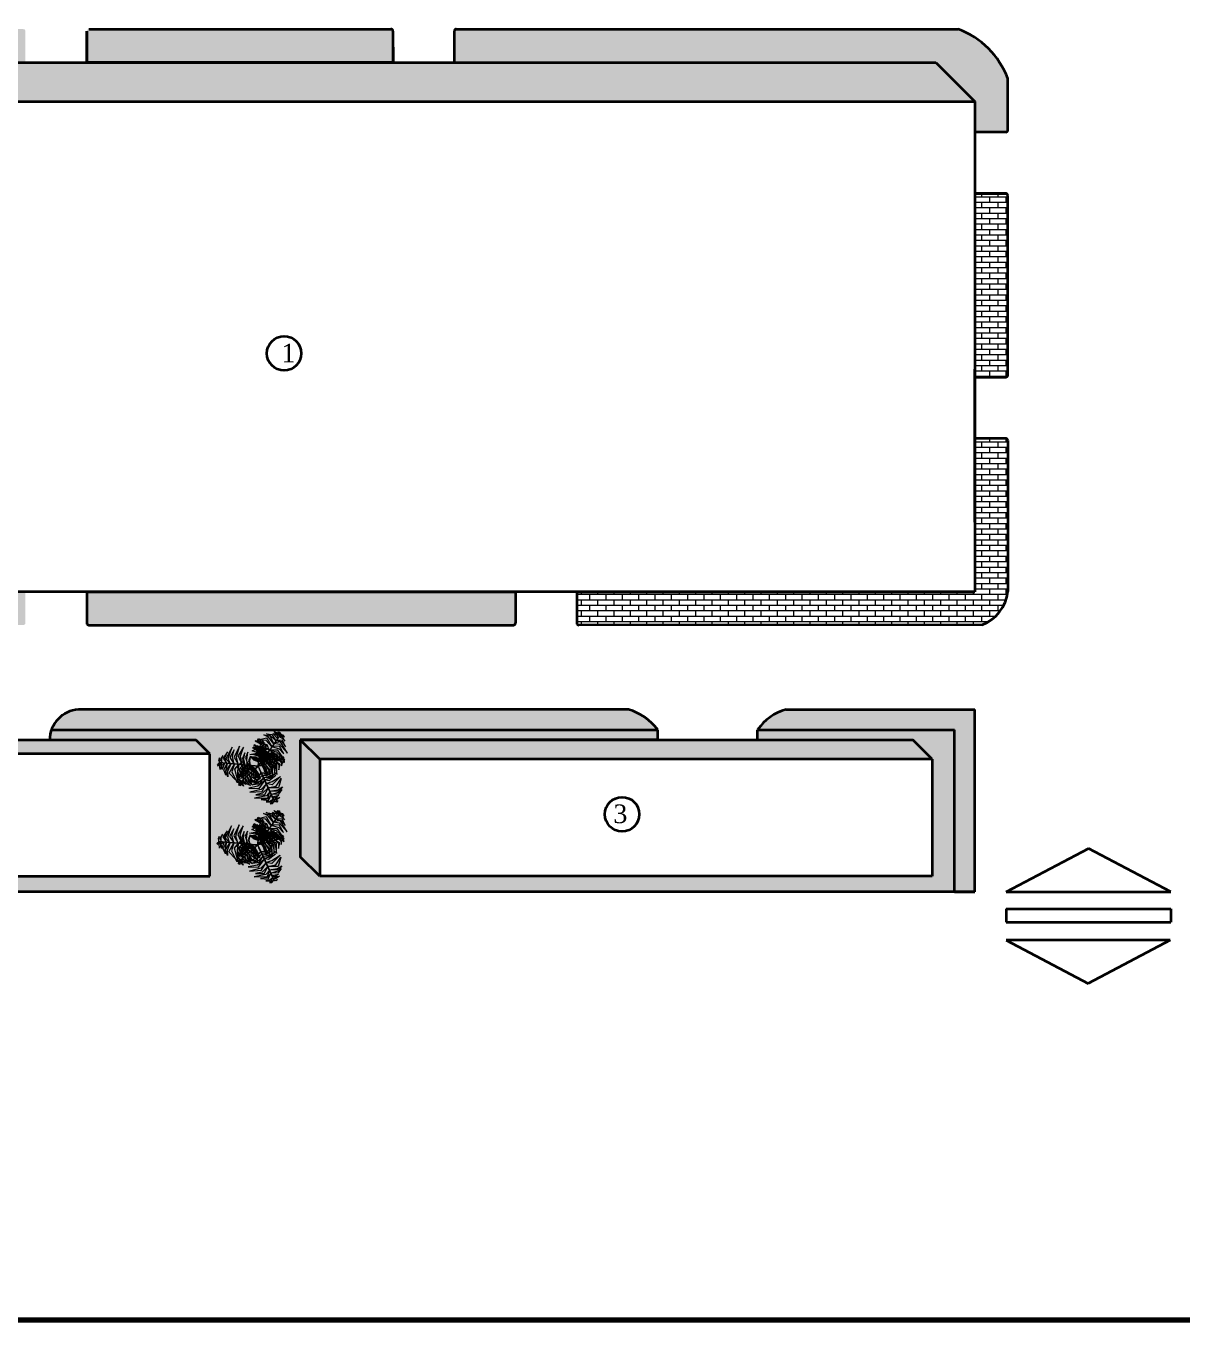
# Model space of a CAD drawing. Header units: inches. Extents: x -4475333 to 345677417, y -211198149 to 2125895.
# Drawn here: x -1569117 to -1512486, y 494714 to 558096 of the extents above; entities that cross this region are included whole.
import ezdxf

# ---------------------------------------------------------------- set-up
doc = ezdxf.new("R2010")
doc.units = ezdxf.units.IN
doc.header["$LTSCALE"] = 150
doc.header["$MEASUREMENT"] = 0
doc.linetypes.add('ACAD_ISO04W100', pattern=[30, 24, -3, 0, -3])
for name, color, linetype, lineweight in [('cb', 1, 'Continuous', 50), ('Duong vien', 7, 'Continuous', 50), ('EEEE', 7, 'Continuous', 0), ('KHUNG BVE', 7, 'Continuous', 0)]:
    doc.layers.add(name, color=color, linetype=linetype, lineweight=lineweight)
doc.layers.add('m', color=3, linetype='Continuous')
doc.layers.add('net lien', color=1, linetype='Continuous')
doc.styles.add('NAM', font='arial.ttf', dxfattribs={"height": 200})
pattern_1 = [(0, (-5159502.55, -703492.14), (0, 266.7), []), (90, (-5159502.55, -703492.14), (-400, 266.7), [266.7, -266.7])]

# ---------------------------------------------------------------- blocks, each defined once
blk = doc.blocks.new('A$C39A4002C')
at = {"color": 7, "lineweight": 5}
for points in [[(885, 913, -228), (822, 970, -255), (782, 988, -260), (841, 980, -263)], [(901, 936, -244), (852, 991, -272), (898, 972, -266)], [(922, 966, -276), (884, 991, -289), (866, 1012, -306), (906, 994, -303)], [(933, 981, -300), (907, 1010, -322), (927, 1007, -328)], [(913, 952, -256), (916, 952, -256), (940, 987, -309), (937, 987, -309)], [(475, 658, -222), (454, 733, -235), (488, 854, -265), (430, 736, -233)], [(710, 833, 92), (643, 856, 78), (646, 855, 70), (653, 871, 82)], [(769, 749, -246), (738, 785, -246), (656, 848, -273), (730, 812, -231)], [(715, 893, 91), (679, 900, 81), (659, 912, 73), (693, 914, 79)], [(811, 807, -222), (759, 853, -236), (665, 904, -261), (786, 871, -230)], [(839, 848, -216), (778, 915, -234), (680, 921, -258), (782, 946, -234)], [(784, 769, -227), (719, 832, -245), (681, 856, -255), (767, 819, -233)], [(718, 914, 84), (688, 930, 72), (704, 937, 73)], [(707, 807, 88), (710, 807, 88), (717, 876, 96), (714, 876, 96)], [(712, 838, 91), (758, 859, 84), (786, 854, 71), (756, 876, 87)], [(714, 876, 96), (717, 876, 96), (721, 922, 81), (718, 922, 81)], [(718, 888, 91), (751, 893, 81), (761, 887, 77), (742, 910, 78)], [(862, 880, -212), (804, 952, -229), (753, 979, -242), (817, 968, -226)], [(778, 761, -228), (781, 761, -228), (871, 888, -211), (868, 888, -211)], [(839, 850, -216), (921, 826, -231), (972, 772, -249), (924, 855, -225)], [(867, 886, -212), (924, 877, -221), (1011, 778, -252), (935, 902, -216)], [(868, 888, -211), (871, 888, -211), (916, 952, -257), (913, 952, -257)], [(890, 916, -232), (948, 903, -260), (989, 846, -262), (956, 921, -270)], [(923, 959, -272), (958, 938, -289), (982, 909, -287), (956, 960, -305)], [(934, 982, -302), (979, 954, -323), (965, 975, -327)], [(269, 675, -302), (270, 728, -323), (259, 704, -327)], [(294, 677, -272), (294, 717, -289), (308, 753, -287), (277, 705, -305)], [(348, 670, -232), (329, 726, -260), (359, 791, -262), (310, 724, -270)], [(385, 664, -212), (365, 719, -221), (407, 843, -252), (338, 715, -216)], [(430, 658, -216), (410, 741, -231), (431, 813, -249), (384, 729, -225)], [(518, 652, -226), (500, 747, -244), (533, 844, -269), (474, 748, -241)], [(551, 649, -245), (536, 713, -238), (545, 782, -264), (516, 711, -212)], [(582, 644, -283), (568, 700, -277), (580, 787, -309), (554, 730, -265)], [(609, 644, -318), (599, 689, -314), (609, 746, -337), (586, 693, -298)], [(701, 743, 32), (647, 758, 25), (600, 765, 2), (658, 776, 45)], [(696, 701, -21), (660, 712, -16), (604, 729, -32), (643, 721, 3)], [(698, 712, 4), (628, 734, -1), (618, 737, -9), (666, 739, 16)], [(704, 775, 60), (635, 801, 58), (626, 803, 15), (662, 821, 71)], [(706, 800, 82), (638, 831, 84), (629, 834, 71), (641, 844, 96)], [(696, 692, -63), (664, 703, -53), (629, 716, -63), (669, 706, -31)], [(695, 684, -101), (663, 696, -87), (641, 707, -88), (666, 700, -67)], [(752, 723, -284), (726, 758, -280), (666, 807, -297), (740, 767, -259)], [(736, 701, -319), (712, 738, -311), (668, 780, -318), (722, 748, -292)], [(694, 693, -61), (714, 699, -48), (784, 700, -72), (737, 705, -31)], [(694, 671, -163), (696, 671, -163), (700, 705, -2), (697, 705, -2)], [(697, 705, -2), (700, 705, -2), (710, 807, 88), (707, 807, 88)], [(697, 702, -20), (723, 709, -5), (778, 709, -24), (720, 715, 23)], [(698, 719, 10), (775, 735, 10), (814, 724, -18), (775, 752, 26)], [(703, 776, 61), (769, 794, 64), (788, 788, 45), (760, 810, 81)], [(703, 747, 34), (763, 765, 39), (822, 753, 7), (765, 781, 53)], [(707, 806, 87), (751, 822, 93), (789, 822, 56), (748, 840, 109)], [(710, 664, -376), (713, 664, -376), (781, 761, -228), (778, 761, -228)], [(730, 648, -222), (730, 681, -208), (726, 731, -208), (734, 681, -188)], [(738, 650, -184), (737, 683, -174), (730, 745, -183), (742, 680, -152)], [(747, 652, -142), (744, 690, -136), (734, 773, -153), (747, 709, -117)], [(757, 655, -116), (753, 728, -122), (746, 763, -130), (771, 694, -105)], [(751, 726, -283), (806, 709, -277), (875, 656, -309), (839, 707, -265)], [(787, 664, -89), (782, 719, -95), (758, 800, -119), (803, 715, -76)], [(770, 750, -245), (834, 731, -238), (888, 688, -264), (842, 749, -212)], [(818, 672, -61), (818, 746, -63), (773, 803, -106), (833, 762, -50)], [(790, 777, -226), (881, 745, -244), (949, 669, -269), (894, 768, -241)], [(816, 811, -222), (892, 792, -235), (980, 702, -265), (906, 812, -233)], [(843, 679, -38), (847, 754, -37), (834, 798, -50), (860, 756, -25)], [(875, 688, -29), (872, 758, -42), (859, 789, -50), (890, 754, -39)], [(899, 694, -26), (903, 756, -37), (919, 720, -28)], [(916, 699, -25), (919, 699, -25), (964, 711, -40), (961, 711, -40)], [(933, 704, -30), (926, 741, -40), (930, 763, -48), (944, 732, -42)], [(953, 709, -37), (958, 742, -48), (970, 731, -48)], [(955, 710, -38), (975, 671, -51), (976, 692, -49)], [(270, 675, -300), (258, 637, -322), (250, 656, -328)], [(305, 671, -256), (308, 671, -256), (265, 675, -309), (263, 675, -309)], [(288, 673, -276), (286, 626, -289), (276, 601, -306), (272, 644, -303)], [(325, 670, -244), (301, 599, -272), (295, 648, -266)], [(383, 664, -211), (386, 664, -211), (308, 671, -257), (305, 671, -257)], [(353, 667, -228), (335, 583, -255), (340, 540, -260), (316, 595, -263)], [(393, 663, -212), (359, 577, -229), (361, 520, -242), (339, 581, -226)], [(432, 660, -216), (404, 573, -234), (449, 485, -258), (376, 561, -234)], [(538, 650, -228), (541, 650, -228), (386, 664, -211), (383, 664, -211)], [(481, 655, -222), (468, 587, -236), (471, 481, -261), (438, 602, -230)], [(568, 528, -34), (525, 546, -28), (465, 629, -65), (515, 531, -11)], [(543, 507, -29), (495, 523, -36), (471, 574, -50), (485, 510, -34)], [(528, 651, -227), (506, 563, -245), (504, 519, -255), (493, 612, -233)], [(611, 568, -86), (555, 596, -82), (494, 674, -114), (543, 586, -67)], [(592, 547, -60), (530, 579, -56), (495, 626, -76), (527, 560, -40)], [(553, 649, -246), (537, 603, -246), (524, 501, -273), (518, 583, -231)], [(634, 586, -111), (566, 626, -110), (520, 691, -139), (555, 613, -95)], [(656, 639, -376), (659, 639, -376), (541, 650, -228), (538, 650, -228)], [(584, 646, -284), (566, 607, -280), (554, 531, -297), (551, 614, -259)], [(647, 598, -140), (604, 627, -125), (563, 664, -145), (602, 621, -97)], [(655, 603, -182), (617, 628, -169), (565, 675, -193), (596, 640, -152)], [(644, 595, -122), (647, 595, -122), (570, 527, -33), (567, 527, -33)], [(611, 643, -319), (591, 605, -311), (576, 545, -318), (577, 608, -292)], [(659, 609, -220), (629, 630, -210), (596, 661, -229), (625, 628, -192)], [(616, 570, -89), (645, 523, -95), (702, 460, -119), (625, 517, -76)], [(639, 591, -116), (675, 527, -122), (697, 499, -130), (644, 550, -105)], [(670, 618, -284), (673, 618, -284), (647, 595, -122), (644, 595, -122)], [(647, 598, -142), (666, 565, -136), (713, 496, -153), (673, 547, -117)], [(654, 604, -184), (670, 575, -174), (704, 522, -183), (663, 576, -152)], [(656, 639, -376), (659, 639, -376), (693, 636, -553), (690, 636, -553)], [(660, 610, -222), (675, 580, -208), (701, 537, -208), (671, 578, -188)], [(670, 618, -284), (673, 618, -284), (693, 637, -482), (691, 637, -482)], [(710, 664, -376), (713, 664, -376), (693, 636, -553), (690, 636, -553)], [(704, 605, -376), (707, 605, -376), (693, 636, -553), (690, 636, -553)], [(694, 671, -163), (696, 671, -163), (694, 643, -362), (691, 643, -362)], [(718, 644, -284), (720, 644, -284), (693, 637, -482), (691, 637, -482)], [(695, 685, -99), (706, 690, -89), (752, 689, -108), (708, 694, -72)], [(704, 605, -376), (707, 605, -376), (757, 498, -228), (754, 498, -228)], [(718, 644, -284), (720, 644, -284), (754, 653, -122), (751, 653, -122)], [(723, 564, -319), (767, 566, -311), (826, 583, -318), (771, 552, -292)], [(731, 648, -220), (749, 616, -210), (765, 573, -229), (753, 615, -192)], [(735, 539, -284), (777, 544, -280), (850, 571, -297), (778, 527, -259)], [(737, 702, -318), (782, 688, -314), (825, 652, -337), (791, 698, -298)], [(738, 651, -182), (760, 612, -169), (786, 547, -193), (774, 592, -152)], [(747, 653, -140), (773, 607, -125), (793, 556, -145), (777, 612, -97)], [(751, 653, -122), (754, 653, -122), (853, 681, -33), (850, 681, -33)], [(764, 657, -111), (807, 591, -110), (820, 513, -139), (823, 598, -95)], [(792, 663, -86), (830, 613, -82), (851, 516, -114), (846, 617, -67)], [(819, 674, -60), (860, 618, -56), (871, 560, -76), (871, 633, -40)], [(849, 680, -34), (880, 645, -28), (896, 544, -65), (895, 654, -11)], [(850, 681, -32), (853, 681, -32), (919, 699, -25), (916, 699, -25)], [(880, 687, -29), (916, 652, -36), (916, 596, -50), (931, 659, -34)], [(929, 699, -30), (946, 670, -40), (946, 640, -44), (958, 685, -43)], [(486, 455, -38), (451, 480, -51), (459, 461, -49)], [(504, 475, -30), (477, 494, -40), (463, 521, -44), (472, 475, -43)], [(516, 481, -25), (519, 481, -25), (484, 450, -40), (482, 450, -40)], [(487, 456, -37), (498, 424, -48), (482, 429, -48)], [(503, 469, -30), (525, 439, -40), (532, 417, -48), (506, 439, -42)], [(567, 527, -32), (570, 527, -32), (519, 481, -25), (516, 481, -25)], [(529, 493, -26), (553, 436, -37), (523, 461, -28)], [(548, 509, -29), (581, 448, -42), (607, 426, -50), (564, 443, -39)], [(573, 532, -38), (603, 463, -37), (634, 429, -50), (592, 455, -25)], [(762, 479, -226), (688, 417, -244), (588, 396, -269), (701, 393, -241)], [(592, 549, -61), (625, 482, -63), (690, 452, -106), (618, 462, -50)], [(779, 439, -222), (724, 383, -235), (602, 352, -265), (734, 361, -233)], [(737, 538, -283), (695, 499, -277), (614, 466, -309), (676, 472, -265)], [(724, 563, -318), (689, 531, -314), (636, 511, -337), (693, 518, -298)], [(748, 510, -245), (700, 464, -238), (636, 438, -264), (712, 448, -212)], [(748, 511, -246), (795, 520, -246), (890, 560, -273), (822, 514, -231)], [(754, 498, -228), (757, 498, -228), (822, 356, -211), (819, 356, -211)], [(758, 489, -227), (845, 514, -245), (885, 534, -255), (810, 478, -233)], [(778, 446, -222), (843, 468, -236), (934, 524, -261), (845, 435, -230)], [(798, 401, -216), (888, 420, -234), (941, 503, -258), (912, 402, -234)], [(818, 358, -212), (781, 313, -221), (652, 288, -252), (798, 291, -216)], [(801, 400, -216), (739, 341, -231), (666, 324, -249), (762, 324, -225)], [(832, 323, -232), (792, 279, -260), (722, 272, -262), (804, 263, -270)], [(815, 366, -212), (907, 380, -229), (955, 410, -242), (913, 360, -226)], [(819, 356, -211), (822, 356, -211), (855, 285, -257), (852, 285, -257)], [(832, 329, -228), (913, 355, -255), (948, 381, -260), (912, 333, -263)], [(843, 303, -244), (917, 319, -272), (877, 288, -266)], [(852, 285, -256), (855, 285, -256), (873, 247, -309), (870, 247, -309)], [(859, 270, -276), (901, 291, -289), (927, 296, -306), (892, 270, -303)], [(853, 273, -272), (818, 253, -289), (780, 247, -287), (837, 244, -305)], [(867, 252, -302), (821, 227, -323), (846, 229, -327)], [(867, 253, -300), (905, 261, -322), (893, 245, -328)]]:
    blk.add_3dface(points, dxfattribs=at)

msp = doc.modelspace()

# ---------------------------------------------------------------- hatches: boundary and pattern name
at = {"layer": 'Duong vien', "linetype": 'Continuous', "lineweight": 9, "ltscale": 10}
for points in [[(-1525681.3, 523138.2), (-1555681.3, 523138.2), (-1554721.3, 522178.3), (-1524721.3, 522178.3)], [(-1554721.3, 522178.3), (-1554721.3, 516448.9), (-1555681.3, 517408.8), (-1555681.3, 523138.2)]]:
    msp.add_hatch(color=1, dxfattribs=at).paths.add_polyline_path(points)
at = {"layer": 'KHUNG BVE', "linetype": 'Continuous', "lineweight": 9, "ltscale": 10}
h = msp.add_hatch(dxfattribs=at)
h.set_pattern_fill('GRASS', color=256, scale=1000, style=0)
h.set_pattern_definition([(90, (-6287869.84, -919464.7), (-707.10678, 707.10678), [187.5, -1226.71356]), (45, (-6287869.8, -919464.7), (-707.10678, 707.10678), [187.5, -812.5]), (135, (-6287869.8, -919464.7), (-707.10678, -707.10678), [187.5, -812.5])])
h.paths.add_polyline_path([(-1518871.4, 588957.5), (-1506871.4, 588957.5), (-1506871.4, 582957.5), (-1514065.9, 582957.5), (-1514065.9, 581572.5), (-1510634.5, 581572.5), (-1510634.5, 572960.3), (-1509676, 572960.3), (-1509676, 574924.9), (-1503676, 574924.9), (-1502379.8, 573628.8), (-1502379.8, 567628.8), (-1508379.8, 567628.8), (-1509676, 568924.9), (-1509676, 570673.2), (-1510634.5, 570673.2), (-1510634.5, 562683.6), (-1509676, 562683.6), (-1509676, 563794.6), (-1505676, 563794.6), (-1505003.6, 563122.2), (-1505003.6, 560122.2), (-1509003.6, 560122.2), (-1509676, 560794.6), (-1509676, 561398.8), (-1510634.5, 561398.8), (-1510634.5, 550555.9), (-1509676, 550555.9), (-1509665.1, 556580.6), (-1500665.1, 556580.6), (-1499368.9, 555284.5), (-1499368.9, 527284.5), (-1508368.9, 527284.5), (-1509665.1, 528580.6), (-1509665.1, 534779.8), (-1510622.7, 534779.8), (-1510623.5, 515688.8), (-1498804.2, 515688.8), (-1498804.2, 590688.8), (-1630804.2, 590688.8), (-1630804.2, 576346.6), (-1618780.8, 576346.6), (-1618780.8, 577174.6), (-1628039.4, 577174.6), (-1629335, 578470), (-1629335, 590470), (-1612335, 590470), (-1611039.4, 589174.6), (-1611039.4, 581572.5), (-1602114, 581572.5), (-1602114, 582914), (-1605114, 582914), (-1606410.2, 584210.1), (-1606410.2, 590210.1), (-1597410.2, 590271.5), (-1596114, 588975.4), (-1596114, 582914), (-1599114, 582914), (-1599114, 581572.5), (-1590623.9, 581572.5), (-1590623.9, 583000.9), (-1591623.9, 583000.9), (-1592296.3, 583673.3), (-1592296.3, 587673.3), (-1588296.3, 587673.3), (-1587623.9, 587000.9), (-1587623.9, 583000.9), (-1588623.9, 583000.9), (-1588623.9, 581572.5), (-1581556.7, 581572.5), (-1581556.7, 582957.5), (-1583556.7, 582957.5), (-1584852.9, 584253.6), (-1584852.9, 590253.6), (-1578852.9, 590253.6), (-1577556.7, 588957.5), (-1577556.7, 582957.5), (-1579556.7, 582957.5), (-1579556.7, 581572.5), (-1572257.3, 581572.5), (-1572257.3, 584392.9), (-1574143.2, 586197.5, -1.0800973), (-1571399.1, 589091.5), (-1569479.1, 587171.7, -0.2483349), (-1568603.7, 585517.8, -0.1506824), (-1568951.1, 584391.5), (-1568951.1, 581572.5), (-1560055.6, 581572.5), (-1560055.6, 583028.5), (-1563555.6, 583028.5), (-1564851.8, 584324.6), (-1564851.8, 590324.6), (-1554616.4, 590324.6), (-1553320.2, 589028.5), (-1553320.2, 583028.5), (-1557055.6, 583028.5), (-1557055.6, 581572.5), (-1544632.6, 581572.5), (-1544632.6, 583343.6), (-1549132.6, 583343.6), (-1549805.1, 584016), (-1549805.1, 590016), (-1537805.1, 590016), (-1537132.6, 589343.6), (-1537132.6, 583343.6), (-1541632.6, 583343.6), (-1541632.6, 581572.5), (-1529711, 581572.5), (-1529711, 582957.5), (-1533211, 582957.5), (-1533883.5, 583629.8), (-1533883.5, 587629.8), (-1523883.5, 587629.8), (-1523211, 586957.5), (-1523211, 582957.5), (-1526711, 582957.5), (-1526711, 581572.5), (-1517355.4, 581572.5), (-1517355.4, 582957.5), (-1518871.4, 582957.5)])
h = msp.add_hatch(dxfattribs=at)
h.set_pattern_fill('AR-BRSTD', color=256, scale=100, style=0)
h.set_pattern_definition([(0, (-5708281.57, -919464.67), (0, 266.7), []), (90, (-5708281.57, -919464.67), (-400, 266.7), [266.7, -266.7])])
h.paths.add_polyline_path([(-1510623.5, 534779.8, 0.2664696), (-1511922, 534032.3), (-1511922, 515688.8), (-1510623.5, 515688.8)])
h.paths.add_polyline_path([(-1510622.7, 545976.4, 0.2664696), (-1511921.2, 545228.9), (-1511922, 538566.2, 0.2664696), (-1510623.5, 537818.7)])
h.paths.add_polyline_path([(-1510634.5, 561398.8, 0.2664696), (-1511932.9, 560651.3), (-1511932.9, 551303.4, 0.2664696), (-1510634.5, 550555.9)])
h.paths.add_polyline_path([(-1510634.5, 581572.5), (-1514065.9, 581572.5, 0.3264118), (-1512744.4, 580565.8), (-1511932.9, 580565.8), (-1511932.9, 573707.8, 0.2664746), (-1510634.5, 572960.3)])
h.paths.add_polyline_path([(-1510634.5, 570673.2, 0.2664696), (-1511932.9, 569925.7), (-1511932.9, 563431.1, 0.2664746), (-1510634.5, 562683.6)])
h = msp.add_hatch(dxfattribs=at)
h.set_pattern_fill('AR-BRSTD', color=256, scale=100, style=0)
h.set_pattern_definition(pattern_1)
h.paths.add_polyline_path([(-1523453.5, 557935.3), (-1548035.9, 557935.5, 0.4142345), (-1548135.9, 557835.5), (-1548135.8, 556306), (-1524555.8, 556306), (-1522635.8, 554386.2), (-1522635.8, 552886.2), (-1521121, 552898.5, 0.4120811), (-1521021.8, 552998.6), (-1521023.7, 555518.6, 0.2170098)])
h.paths.add_polyline_path([(-1551136, 557835.5, 0.4141972), (-1551236, 557935.5), (-1566035.9, 557935.5, 0.4274498), (-1566135.8, 557831), (-1566135.8, 556306), (-1551136, 556306)])
h.paths.add_polyline_path([(-1569136, 557835.7, 0.4141944), (-1569236, 557935.7), (-1590635.5, 557935.8, 0.3971043), (-1592166.3, 556644.2), (-1592166.3, 552984.6, 0.4093703), (-1592066.3, 552886.2), (-1590555.8, 552886.2), (-1590555.8, 556306), (-1569135.8, 556306)])
h.paths.add_polyline_path([(-1590555.8, 549886.2), (-1592064.5, 549886.2, 0.4144692), (-1592164.5, 549786.2), (-1592166.3, 540986.2, 0.4142144), (-1592066.3, 540886.2), (-1590555.8, 540886.2)])
h.paths.add_polyline_path([(-1590555.8, 537886.2), (-1592064.5, 537886.2, 0.4145646), (-1592164.5, 537786.1), (-1592158, 531550.6, 0.3300206), (-1589426, 528757.2), (-1569235.7, 528757.1, 0.4142309), (-1569135.7, 528857.1), (-1569135.8, 530386.2), (-1588635.8, 530386.2), (-1590555.8, 532306)])
h.paths.add_polyline_path([(-1545135.8, 530386.2), (-1566135.8, 530386.2), (-1566135.7, 528853.4, 0.4142451), (-1566035.7, 528753.4), (-1545235.7, 528754.2, 0.4141787), (-1545135.7, 528854.2)])
h = msp.add_hatch(dxfattribs=at)
h.set_pattern_fill('AR-BRSTD', color=256, scale=100, style=0)
h.set_pattern_definition(pattern_1)
h.paths.add_polyline_path([(-1521028.8, 549792, 0.319049), (-1521096.1, 549886.2), (-1522635.8, 549886.2), (-1522635.8, 540886.2), (-1521121.2, 540898.5, 0.4126123), (-1521022, 540998.7)])
h = msp.add_hatch(dxfattribs=at)
h.set_pattern_fill('AR-BRSTD', color=256, scale=100, style=0)
h.set_pattern_definition(pattern_1)
h.paths.add_polyline_path([(-1521027.6, 530388.4), (-1521027.7, 536263.5), (-1521029.8, 537791.9, 0.3194199), (-1521097.1, 537886.2), (-1522635.8, 537886.2), (-1522635.8, 530386.2), (-1542135.8, 530386.2), (-1542135.7, 528853.4, 0.4142519), (-1542035.7, 528753.4), (-1522284, 528757, 0.2835156)])
h = msp.add_hatch(dxfattribs=at)
h.set_pattern_fill('AR-BRSTD', color=256, scale=100, style=0)
h.set_pattern_definition([(0, (-5960880.06, -919464.67), (0, 266.7), []), (90, (-5960880.06, -919464.67), (-400, 266.7), [266.7, -266.7])])
h.paths.add_polyline_path([(-1592892.6, 523620.2), (-1593892.6, 523620.2), (-1593892.6, 521380.6, 0.2501924), (-1592892.6, 520057.6)])
h.paths.add_polyline_path([(-1574301.1, 524615.2), (-1593892.6, 524620.2), (-1593892.6, 523620.2), (-1592892.6, 523620.2), (-1572981.7, 523620.2, 0.2989397)])
h.paths.add_polyline_path([(-1539605.1, 524620.2), (-1566543.6, 524620.2, 0.2999), (-1567864.7, 523620.2), (-1538168.2, 523620.2, 0.1601224)])
h.paths.add_polyline_path([(-1592892.6, 518543.3, 0.3256736), (-1594029.2, 517180.6), (-1594029.2, 515688.8), (-1592892.6, 515688.8)])
h.paths.add_polyline_path([(-1522631.5, 524616.3), (-1531871.6, 524616.3, 0.184603), (-1533275.7, 523622), (-1523631.5, 523620.2), (-1523631.5, 515688.8), (-1522631.5, 515688.8)])
h = msp.add_hatch(dxfattribs=at)
h.set_pattern_fill('GRASS', color=256, scale=1000, style=0)
h.set_pattern_definition([(90, (-5960880.06, -919464.7), (-707.10678, 707.10678), [187.5, -1226.71356]), (45, (-5960880.1, -919464.7), (-707.10678, 707.10678), [187.5, -812.5]), (135, (-5960880.1, -919464.7), (-707.10678, -707.10678), [187.5, -812.5])])
h.paths.add_polyline_path([(-1583770.7, 523120.2), (-1572893.7, 523120.2, 0.0849163), (-1572981.7, 523620.2), (-1592892.6, 523620.2), (-1592892.6, 520057.6, 0.0456191), (-1592590.5, 519950.1), (-1592590.5, 520930.5), (-1588590.5, 520930.5), (-1587918.1, 520258.1), (-1587918.1, 517258.1), (-1591918.1, 517258.1), (-1592590.5, 517930.5), (-1592590.5, 518587.2, 0.0507808), (-1592892.6, 518543.3), (-1592892.6, 515688.8), (-1523631.5, 515688.8), (-1523631.5, 523620.2), (-1533275.7, 523622), (-1533275.7, 523138.2), (-1525681.3, 523138.2), (-1524721.3, 522178.3), (-1524721.3, 516448.9), (-1554721.3, 516448.9), (-1555681.3, 517408.8), (-1555681.3, 523138.2), (-1538168.2, 523138.2), (-1538168.2, 523620.2), (-1567864.7, 523620.2, 0.0848649), (-1567951, 523120.2), (-1560770.7, 523120.2), (-1560099.2, 522448.9), (-1560099.2, 516448.9), (-1583099.2, 516448.9), (-1583792.4, 517113.9)])
h.paths.add_polyline_path([(-1585712, 521841.4), (-1585699.3, 521841.4), (-1585696, 521844.4), (-1585708.8, 521844.4)], flags=16)
h.paths.add_polyline_path([(-1584933.6, 519118.2), (-1584920.8, 519118.2), (-1584920.4, 519118.8), (-1584933.1, 519118.8)], flags=16)
h.paths.add_polyline_path([(-1585721.1, 517985.1), (-1585717.8, 517988.1), (-1585730.6, 517988.1), (-1585733.9, 517985.1)], flags=16)
h.paths.add_polyline_path([(-1557745.4, 521841.4), (-1557732.6, 521841.4), (-1557729.4, 521844.4), (-1557742.1, 521844.4)], flags=16)
h.paths.add_polyline_path([(-1557677.5, 518755.1), (-1557677.5, 518755.1), (-1557690.2, 518755.1), (-1557690.2, 518755.1)], flags=16)
h.paths.add_polyline_path([(-1557767.2, 517985.1), (-1557754.4, 517985.1), (-1557751.2, 517988.1), (-1557763.9, 517988.1)], flags=16)
at = {"layer": 'net lien', "linetype": 'Continuous', "lineweight": 9, "ltscale": 10}
h = msp.add_hatch(color=256, dxfattribs=at)
h.paths.add_polyline_path([(-1569135.8, 556306), (-1590555.8, 556306), (-1588635.8, 554386.2), (-1569135.8, 554386.2)])
h.paths.add_polyline_path([(-1551135.8, 556306), (-1566135.8, 556306), (-1566135.8, 554386.2), (-1551135.8, 554386.2)])
h.paths.add_polyline_path([(-1566135.8, 556306), (-1569135.8, 556306), (-1569135.8, 554386.2), (-1566135.8, 554386.2)])
h.paths.add_polyline_path([(-1548135.8, 556306), (-1551135.8, 556306), (-1551135.8, 554386.2), (-1548135.8, 554386.2)])
h.paths.add_polyline_path([(-1524555.8, 556306), (-1548135.8, 556306), (-1548135.8, 554386.2), (-1522635.8, 554386.2)])
h = msp.add_hatch(dxfattribs=at)
h.set_pattern_fill('ANSI31', color=256, scale=10)
h.set_pattern_definition([(45, (-1578508.282, 522619.4076), (-0.88388348, 0.88388348), [])])
h.paths.add_polyline_path([(-1560770.7, 523120.2), (-1583770.7, 523120.2), (-1583099.2, 522448.9), (-1560099.2, 522448.9)])

# ---------------------------------------------------------------- linework, layer by layer
at = {"layer": 'Duong vien', "linetype": 'Continuous', "lineweight": 35, "ltscale": 10}
for p, q in [((-1521121, 552898.5), (-1522635.8, 552886.2)), ((-1521129.1, 549891.7), (-1522635.8, 549886.2)), ((-1521121.2, 540898.5), (-1522635.9, 540886.2)), ((-1524721.3, 522178.3), (-1554721.3, 522178.3)), ((-1554721.3, 522178.3), (-1554721.3, 516448.9)), ((-1524721.3, 522178.3), (-1524721.3, 516448.9)), ((-1524721.3, 516448.9), (-1554721.3, 516448.9))]:
    msp.add_line(p, q, dxfattribs=at)
at = {"layer": 'EEEE', "color": 1, "linetype": 'Continuous', "lineweight": 70, "ltscale": 10}
msp.add_lwpolyline([(-1464172.9, 494713.5), (-1637272.9, 494713.5), (-1637272.9, 617863.5), (-1464172.9, 617863.5), (-1464172.9, 494713.5)], close=True, dxfattribs=at)
at = {"layer": 'KHUNG BVE', "linetype": 'Continuous', "lineweight": 35, "ltscale": 10}
for p, q in [((-1566135.9, 557835.5), (-1566135.8, 556306)), ((-1566135.8, 556306), (-1566135.8, 557840)), ((-1566035.9, 557935.5), (-1551236, 557935.5)), ((-1551136, 557835.5), (-1551135.8, 556306)), ((-1551136, 557835.5), (-1551136, 556306)), ((-1548135.9, 557835.5), (-1548135.8, 556306)), ((-1548035.9, 557935.5), (-1523453.5, 557935.3)), ((-1590555.8, 556306), (-1524555.8, 556306)), ((-1551136, 556306), (-1566135.8, 556306)), ((-1548135.8, 556306), (-1524555.8, 556306)), ((-1524555.8, 556306), (-1522635.8, 554386.2)), ((-1524555.8, 556306), (-1522635.8, 554386.2)), ((-1521021.8, 552998.6), (-1521023.7, 555518.6)), ((-1588635.8, 554386.2), (-1522635.8, 554386.2)), ((-1522635.8, 554386.2), (-1522635.8, 530386.2)), ((-1522635.8, 554386.2), (-1522635.8, 552886.2)), ((-1522635.8, 554386.2), (-1522635.8, 552886.2)), ((-1522635.8, 549886.2), (-1522635.9, 540886.2)), ((-1522635.8, 549886.2), (-1521096.1, 549886.2)), ((-1521022, 540998.7), (-1521028.8, 549792)), ((-1522635.8, 533790.3), (-1522635.8, 541290.3)), ((-1522635.8, 541290.3), (-1522635.8, 533790.3)), ((-1522635.9, 540886.2), (-1521121.2, 540898.5)), ((-1521130.1, 537891.7), (-1522635.8, 537886.2)), ((-1521029.8, 537791.9), (-1521027.7, 536263.5)), ((-1521029.8, 537791.9), (-1521027.7, 536263.5)), ((-1521027.7, 536263.5), (-1521027.6, 530388.4)), ((-1522635.8, 533790.3), (-1522635.8, 535415.2)), ((-1522635.8, 530386.2), (-1588635.8, 530386.2)), ((-1545135.8, 530386.2), (-1588635.8, 530386.2)), ((-1566135.8, 530386.2), (-1566135.7, 528853.4)), ((-1566135.8, 530386.2), (-1545135.8, 530386.2)), ((-1545135.8, 530386.2), (-1545135.7, 528854.2)), ((-1542135.8, 530386.2), (-1542135.7, 528853.4)), ((-1542135.8, 530386.2), (-1522635.8, 530386.2)), ((-1522635.8, 530386.2), (-1542135.8, 530386.2)), ((-1542135.8, 530386.2), (-1542135.7, 528853.4)), ((-1566035.7, 528753.4), (-1545235.7, 528754.2)), ((-1522284, 528757), (-1542035.7, 528753.4)), ((-1539605.1, 524620.2), (-1566543.6, 524620.2)), ((-1531871.6, 524616.3), (-1522631.5, 524616.3)), ((-1522631.5, 515688.5), (-1522631.5, 524616.3)), ((-1567864.7, 523620.2), (-1538168.2, 523620.2)), ((-1567864.7, 523620.2), (-1538168.2, 523620.2)), ((-1538168.2, 523138.2), (-1538168.2, 523620.2)), ((-1533275.7, 523622), (-1523631.5, 523620.2)), ((-1533275.7, 523622), (-1523631.5, 523620.2)), ((-1533275.7, 523138.2), (-1533275.7, 523622)), ((-1523631.5, 515688.8), (-1523631.5, 523620.2)), ((-1560770.7, 523120.2), (-1583770.7, 523120.2)), ((-1560770.7, 523120.2), (-1567951, 523120.2)), ((-1560099.2, 522448.9), (-1560770.7, 523120.2)), ((-1560099.2, 522448.9), (-1560770.7, 523120.2)), ((-1554721.3, 522178.3), (-1555681.3, 523138.2)), ((-1555681.3, 523138.2), (-1525681.3, 523138.2)), ((-1538168.2, 523138.2), (-1555681.3, 523138.2)), ((-1555681.3, 523138.2), (-1555681.3, 517408.8)), ((-1524721.3, 522178.3), (-1525681.3, 523138.2)), ((-1560099.2, 522448.9), (-1583099.2, 522448.9)), ((-1560099.2, 516448.9), (-1560099.2, 522448.9)), ((-1560099.2, 516448.9), (-1560099.2, 522448.9)), ((-1554721.3, 516448.9), (-1555681.3, 517408.8)), ((-1583099.2, 516448.9), (-1560099.2, 516448.9)), ((-1583099.2, 516448.9), (-1560099.2, 516448.9)), ((-1523631.5, 515688.8), (-1592892.6, 515688.8)), ((-1523631.5, 515688.8), (-1522631.5, 515688.8)), ((-1522631.5, 515688.5), (-1523631.5, 515688.8))]:
    msp.add_line(p, q, dxfattribs=at)
for centre, radius, start, end in [((-1551236, 557835.5), 100, 0.003928, 89.999496), ((-1548035.9, 557835.5), 100, 89.999496, 180.003791), ((-1524891.5, 554059.6), 4133.9, 20.667642, 69.643252), ((-1521121.8, 552998.5), 100, 270.463054, 0.03991), ((-1521128.8, 549791.7), 100, 0.149639, 90.208653), ((-1521122, 540998.5), 100, 270.463054, 0.149639), ((-1521129.8, 537791.7), 100, 0.07884, 90.208653), ((-1522978.7, 530591.5), 1961.6, 290.74166, 354.05711), ((-1566035.7, 528853.4), 100, 180.003791, 270.009963), ((-1545235.7, 528854.2), 100, 270.010763, 0.00394), ((-1542035.7, 528853.4), 100, 180.003791, 270.009963), ((-1566445.5, 523118), 1505.4, 93.735311, 179.914377), ((-1540407.9, 521934.3), 2803.3, 36.970243, 73.358692), ((-1531273.1, 522282.4), 2409.4, 104.382688, 146.219577)]:
    msp.add_arc(centre, radius, start, end, dxfattribs=at)
at = {"layer": 'm', "color": 2, "lineweight": 35}
for p, q in [((-1521109.9, 515688.8), (-1517074.5, 517814.2)), ((-1513039.1, 515688.8), (-1517074.5, 517814.2)), ((-1521109.9, 515688.8), (-1513039.1, 515688.8)), ((-1521098, 514848.3), (-1513039.1, 514848.3)), ((-1521098, 514199.4), (-1513039.1, 514199.4)), ((-1521096.4, 513320.7), (-1517083.6, 511193.3)), ((-1513070.2, 513319.8), (-1521096.4, 513320.7)), ((-1513070.2, 513319.8), (-1517083.6, 511193.3))]:
    msp.add_line(p, q, dxfattribs=at)
at = {"layer": 'm', "color": 2, "linetype": 'ACAD_ISO04W100', "lineweight": 35, "ltscale": 500}
for p, q in [((-1521098, 514848.3), (-1521098, 514199.4)), ((-1513039.1, 514848.3), (-1513039.1, 514199.4))]:
    msp.add_line(p, q, dxfattribs=at)
at = {"layer": 'm', "color": 11, "lineweight": 35}
for centre in [(-1556466.9, 542056.9), (-1539914.5, 519489.5), (-1539914.5, 519489.5)]:
    msp.add_circle(centre, 841.2, dxfattribs=at)

# ---------------------------------------------------------------- block references
at = {"lineweight": 35, "xscale": 4.500000039115548, "yscale": 4.500000048428774, "zscale": 4.5}
for p in [(-1560850, 518978.5, 270.4), (-1560871.9, 515122.2, 271.7)]:
    msp.add_blockref('A$C39A4002C', p, dxfattribs=at)

# ---------------------------------------------------------------- texts
at = {"layer": 'cb', "color": 4, "lineweight": 35, "char_height": 911.25, "width": 1306.675, "style": 'NAM'}
for s, insert, attachment_point in [('{\\fTimes New Roman|b0|i0|c0|p18;1}', (-1556602.9, 542533), 1), ('{\\fTimes New Roman|b0|i0|c0|p18;3}', (-1539655.1, 519965.3), 3), ('{\\fTimes New Roman|b0|i0|c0|p18;3}', (-1539655.1, 519965.3), 3)]:
    msp.add_mtext(s, dxfattribs=dict(at, insert=insert, attachment_point=attachment_point))

doc.saveas('drawing.dxf')
